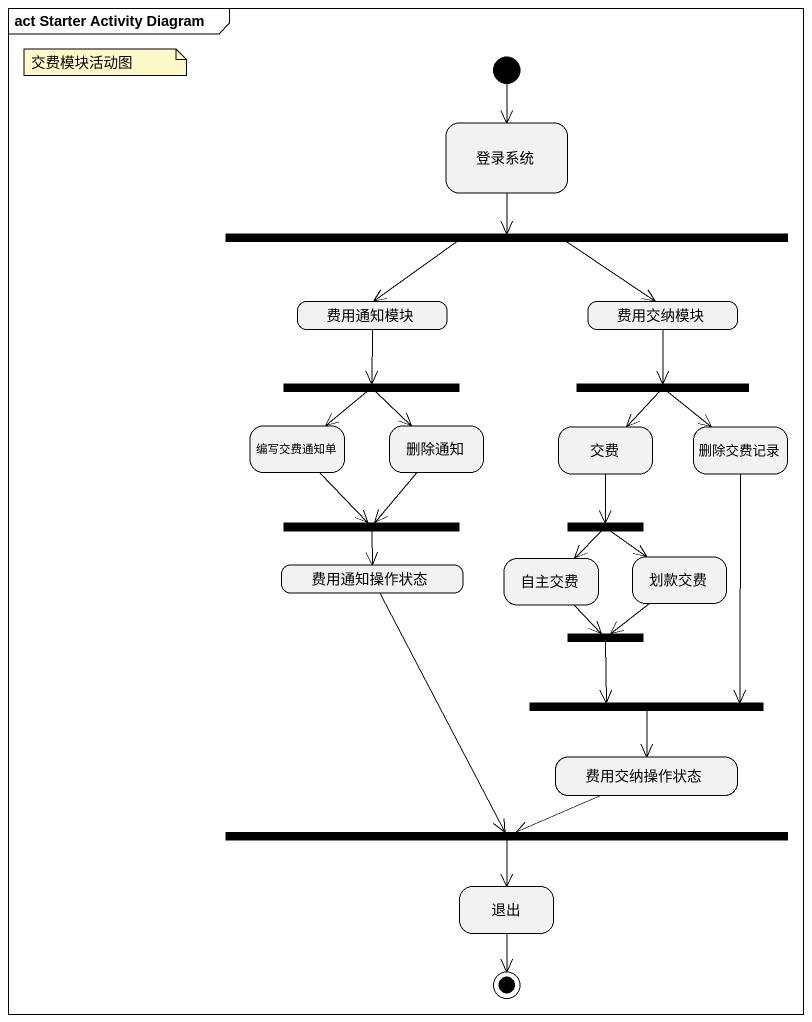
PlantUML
@startuml
mainframe act Starter Activity Diagram
hide empty description
state 登录系统
state fork1 <<fork>>
state 费用通知模块
state 费用交纳模块
state fork2 <<fork>>
state fork3 <<fork>>
state 编写交费通知单
state 删除通知
state 交费
state 删除交费记录
state 费用通知操作状态
state fork4 <<join>>
state 自主交费
state fork5 <<fork>>
state 划款交费
state fork6 <<join>>
state fork7 <<join>>
state 费用交纳操作状态
state fork8 <<join>>
state 退出
[*] --> 登录系统
登录系统 --> fork1
fork1 -left-> 费用通知模块
fork1 -right-> 费用交纳模块
费用通知模块 --> fork2
费用交纳模块 --> fork3
fork2 --> 编写交费通知单
fork2 --> 删除通知
fork3 --> 交费
fork3 --> 删除交费记录
编写交费通知单 --> fork4
删除通知 --> fork4
交费 --> fork5
删除交费记录 --> fork7
费用通知操作状态 --> fork8
fork4 --> 费用通知操作状态
自主交费 --> fork6
fork5 --> 自主交费
fork5 --> 划款交费
划款交费 --> fork6
fork6 --> fork7
fork7 --> 费用交纳操作状态
费用交纳操作状态 -left-> fork8
fork8 --> 退出
退出 --> [*]
note as N1
  交费模块活动图
end note
@enduml
